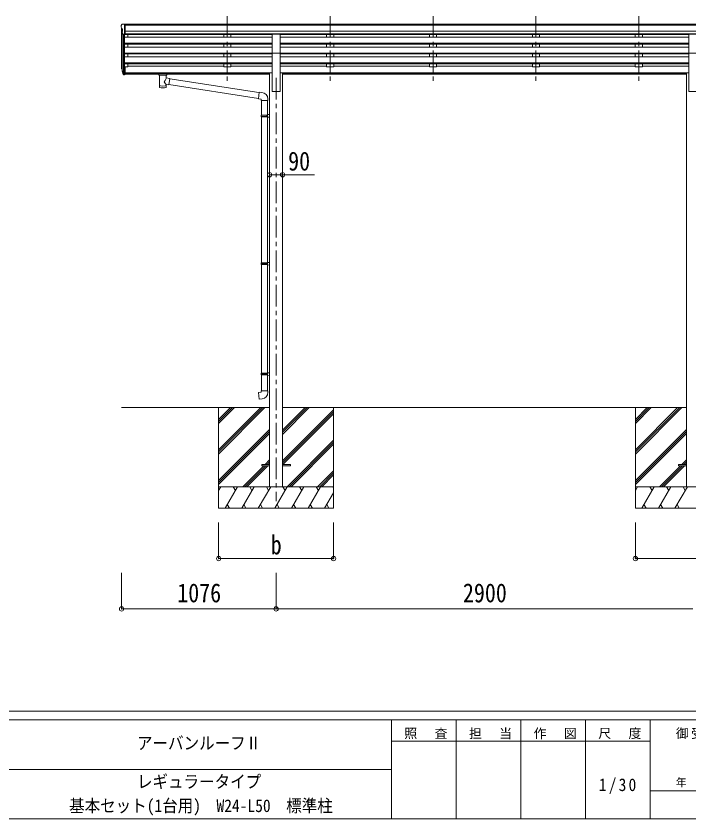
# Model space of a CAD drawing. Units: millimetres at full size, sheet at 1:30; some dimension numbers follow another scale. Extents: x -8432 to 8432, y -5820 to 5820.
# Drawn here: x 89 to 4772, y -5820 to -234 of the extents above; entities that cross this region are included whole.
import ezdxf
from ezdxf.enums import TextEntityAlignment as Align

# ---------------------------------------------------------------- set-up
doc = ezdxf.new("R2010")
doc.units = ezdxf.units.MM
doc.header["$LTSCALE"] = 30
doc.header["$PDMODE"] = 32
doc.header["$PDSIZE"] = 30
doc.linetypes.add('CHAIN1', pattern=[8, 5, -1, 1, -1])
for name, color, linetype, lineweight in [('0-0_0', 7, 'Continuous', 9), ('0-1_本体', 5, 'CHAIN1', 9), ('0-3_ELV2', 4, 'Continuous', 9), ('0-6_OTH_LINE', 6, 'Continuous', 9), ('0-9_OUTLINE', 7, 'Continuous', 9), ('F-0_240', 7, 'Continuous', 9)]:
    doc.layers.add(name, color=color, linetype=linetype, lineweight=lineweight)
doc.styles.add('ＭＳ ゴシック', font='')
doc.styles.get('ＭＳ ゴシック').set_extended_font_data('MS Gothic')

msp = doc.modelspace()

# ---------------------------------------------------------------- linework, layer by layer
at = {"layer": '0-0_0'}
for p, q in [((823.36, -2958.62), (1854.16, -2958.62)), ((1499.36, -2958.62), (1499.36, -3658.62)), ((1499.36, -3252.8), (1793.54, -2958.62)), ((1499.36, -3266.94), (1807.69, -2958.62)), ((1499.36, -3281.08), (1821.83, -2958.62)), ((1499.36, -3068.95), (1609.7, -2958.62)), ((1499.36, -3054.81), (1595.55, -2958.62)), ((1499.36, -3040.67), (1581.41, -2958.62)), ((1944.56, -2958.62), (4754.16, -2958.62)), ((1944.56, -3144.25), (2130.2, -2958.62)), ((1944.56, -3130.11), (2116.05, -2958.62)), ((1944.56, -3115.97), (2101.91, -2958.62)), ((2299.36, -2958.62), (2299.36, -3658.62)), ((4399.36, -2958.62), (4399.36, -3658.62)), ((4399.36, -3252.8), (4693.54, -2958.62)), ((4399.36, -3266.94), (4707.69, -2958.62)), ((4399.36, -3281.08), (4721.83, -2958.62)), ((4399.36, -3068.95), (4509.7, -2958.62)), ((4399.36, -3054.81), (4495.55, -2958.62)), ((4399.36, -3040.67), (4481.41, -2958.62)), ((1944.56, -3328.1), (2299.36, -2973.3)), ((1944.56, -3342.24), (2299.36, -2987.45)), ((1946.82, -3354.12), (2299.36, -3001.59)), ((1499.36, -3464.93), (1854.16, -3110.13)), ((1499.36, -3479.07), (1854.16, -3124.28)), ((4399.36, -3464.93), (4754.16, -3110.13)), ((4399.36, -3479.07), (4754.16, -3124.28)), ((1499.36, -3493.22), (1854.16, -3138.42)), ((4399.36, -3493.22), (4754.16, -3138.42)), ((1976.17, -3508.62), (2299.36, -3185.43)), ((1990.31, -3508.62), (2299.36, -3199.58)), ((2004.46, -3508.62), (2299.36, -3213.72)), ((1822.31, -3354.12), (1854.16, -3322.27)), ((1836.45, -3354.12), (1854.16, -3336.41)), ((1850.59, -3354.12), (1854.16, -3350.55)), ((4722.31, -3354.12), (4754.16, -3322.27)), ((4736.45, -3354.12), (4754.16, -3336.41)), ((4750.59, -3354.12), (4754.16, -3350.55)), ((1667.8, -3508.62), (1813.31, -3363.12)), ((1681.95, -3508.62), (1827.45, -3363.12)), ((1696.09, -3508.62), (1841.59, -3363.12)), ((2188.3, -3508.62), (2299.36, -3397.57)), ((4567.8, -3508.62), (4713.31, -3363.12)), ((4581.95, -3508.62), (4727.45, -3363.12)), ((4596.09, -3508.62), (4741.59, -3363.12)), ((2202.45, -3508.62), (2299.36, -3411.71)), ((2216.59, -3508.62), (2299.36, -3425.85)), ((2299.36, -3508.62), (1499.36, -3508.62)), ((1499.36, -3536.13), (1515.24, -3508.62)), ((1544.11, -3658.62), (1630.71, -3508.62)), ((1615.71, -3534.6), (1600.71, -3508.62)), ((1659.58, -3658.62), (1746.18, -3508.62)), ((1731.18, -3534.61), (1716.18, -3508.62)), ((1775.05, -3658.62), (1861.65, -3508.62)), ((1846.65, -3534.61), (1831.65, -3508.62)), ((1890.52, -3658.62), (1977.12, -3508.62)), ((1962.12, -3534.6), (1947.12, -3508.62)), ((2005.99, -3658.62), (2092.59, -3508.62)), ((2077.59, -3534.6), (2062.59, -3508.62)), ((2121.46, -3658.62), (2208.06, -3508.62)), ((2178.06, -3508.62), (2193.06, -3534.6)), ((2293.53, -3508.62), (2299.36, -3518.72)), ((5199.36, -3508.62), (4399.36, -3508.62)), ((4399.36, -3536.13), (4415.24, -3508.62)), ((4444.11, -3658.62), (4530.71, -3508.62)), ((4515.71, -3534.6), (4500.71, -3508.62)), ((4559.58, -3658.62), (4646.18, -3508.62)), ((4631.18, -3534.61), (4616.18, -3508.62)), ((4675.05, -3658.62), (4761.65, -3508.62)), ((4746.65, -3534.61), (4731.65, -3508.62)), ((2236.93, -3658.62), (2299.36, -3550.49)), ((1499.36, -3658.62), (2299.36, -3658.62)), ((1559.11, -3632.64), (1574.11, -3658.62)), ((1674.58, -3632.64), (1689.58, -3658.62)), ((1790.05, -3632.64), (1805.05, -3658.62)), ((1905.52, -3632.64), (1920.52, -3658.62)), ((2020.99, -3632.64), (2035.99, -3658.62)), ((2136.46, -3632.64), (2151.46, -3658.62)), ((2251.93, -3632.64), (2266.93, -3658.62)), ((4399.36, -3658.62), (5199.36, -3658.62)), ((4459.11, -3632.64), (4474.11, -3658.62)), ((4574.58, -3632.64), (4589.58, -3658.62)), ((4690.05, -3632.64), (4705.05, -3658.62))]:
    msp.add_line(p, q, dxfattribs=at)
at = {"layer": '0-1_本体'}
for p, q in [((1559.36, -234.22), (1559.36, -711.74)), ((1559.36, -234.22), (1559.36, -711.74)), ((2275.36, -234.22), (2275.36, -711.74)), ((2275.36, -234.22), (2275.36, -711.74)), ((2991.36, -234.22), (2991.36, -711.74)), ((2991.36, -234.22), (2991.36, -711.74)), ((3707.36, -234.22), (3707.36, -711.74)), ((3707.36, -234.22), (3707.36, -711.74)), ((4423.36, -234.22), (4423.36, -711.74)), ((4423.36, -234.22), (4423.36, -711.74)), ((1899.36, -665.06), (1899.36, -3608.62))]:
    msp.add_line(p, q, dxfattribs=at)
at = {"layer": '0-3_ELV2'}
for p, q in [((821.36, -299.34), (821.36, -299.97)), ((823.36, -320.54), (823.36, -586.98)), ((823.9, -321.15), (829.21, -324.22)), ((828.27, -290.53), (824.21, -296.34)), ((831.36, -289.97), (829.03, -290.11)), ((829.36, -324.48), (829.36, -340.76)), ((831.36, -289.97), (849.86, -289.97)), ((843.36, -362.95), (843.36, -289.97)), ((849.86, -289.97), (859.86, -290.05)), ((849.86, -361.95), (849.86, -289.97)), ((5848.86, -291.57), (849.86, -291.57)), ((5848.86, -296.79), (849.86, -296.79)), ((859.86, -291.57), (859.86, -290.05)), ((835.74, -361.14), (826.74, -345.54)), ((828.34, -348.31), (828.34, -613.69)), ((837.36, -362.48), (837.36, -632.12)), ((843.36, -362.95), (838.15, -362.63)), ((849.86, -361.95), (843.36, -361.95)), ((843.36, -362.95), (843.36, -587.35)), ((843.36, -381.87), (1871.86, -381.87)), ((5848.86, -340.32), (849.86, -340.32)), ((5848.86, -358.17), (849.86, -358.17)), ((1871.86, -361.42), (849.86, -361.42)), ((868.36, -361.42), (868.36, -381.87)), ((1534.36, -361.42), (1534.36, -381.87)), ((1584.36, -361.42), (1584.36, -381.87)), ((1871.86, -492.39), (1871.86, -360.6)), ((1871.86, -360.6), (1926.86, -360.6)), ((1926.86, -492.39), (1926.86, -360.6)), ((4771.86, -361.42), (1926.86, -361.42)), ((4771.86, -381.87), (1926.86, -381.87)), ((2250.36, -361.42), (2250.36, -381.87)), ((2300.36, -361.42), (2300.36, -381.87)), ((2966.36, -361.42), (2966.36, -381.87)), ((3016.36, -361.42), (3016.36, -381.87)), ((3682.36, -361.42), (3682.36, -381.87)), ((3732.36, -361.42), (3732.36, -381.87)), ((4398.36, -361.42), (4398.36, -381.87)), ((4448.36, -361.42), (4448.36, -381.87)), ((4771.86, -492.39), (4771.86, -360.6)), ((4771.86, -360.6), (4826.86, -360.6)), ((843.36, -423.75), (1871.86, -423.75)), ((843.36, -425.24), (1871.86, -425.24)), ((843.36, -429.56), (1871.86, -429.56)), ((868.36, -429.56), (868.36, -450.36)), ((1534.36, -429.56), (1534.36, -450.36)), ((1584.36, -429.56), (1584.36, -450.36)), ((4771.86, -423.75), (1926.86, -423.75)), ((4771.86, -425.24), (1926.86, -425.24)), ((4771.86, -429.56), (1926.86, -429.56)), ((2250.36, -429.56), (2250.36, -450.36)), ((2300.36, -429.56), (2300.36, -450.36)), ((2966.36, -429.56), (2966.36, -450.36)), ((3016.36, -429.56), (3016.36, -450.36)), ((3682.36, -429.56), (3682.36, -450.36)), ((3732.36, -429.56), (3732.36, -450.36)), ((4398.36, -429.56), (4398.36, -450.36)), ((4448.36, -429.56), (4448.36, -450.36)), ((843.36, -450.36), (1871.86, -450.36)), ((843.36, -492.24), (1871.86, -492.24)), ((843.36, -493.74), (1871.86, -493.74)), ((843.36, -498.05), (1871.86, -498.05)), ((868.36, -518.85), (868.36, -498.05)), ((1534.36, -498.05), (1534.36, -518.85)), ((1584.36, -498.05), (1584.36, -518.85)), ((1871.86, -492.39), (1871.86, -758.62)), ((1871.86, -492.39), (1926.86, -492.39)), ((4771.86, -450.36), (1926.86, -450.36)), ((4771.86, -492.24), (1926.86, -492.24)), ((1926.86, -492.39), (1926.86, -758.62)), ((4771.86, -493.74), (1926.86, -493.74)), ((4771.86, -498.05), (1926.86, -498.05)), ((2250.36, -498.05), (2250.36, -518.85)), ((2300.36, -498.05), (2300.36, -518.85)), ((2966.36, -498.05), (2966.36, -518.85)), ((3016.36, -498.05), (3016.36, -518.85)), ((3682.36, -498.05), (3682.36, -518.85)), ((3732.36, -498.05), (3732.36, -518.85)), ((4398.36, -498.05), (4398.36, -518.85)), ((4448.36, -498.05), (4448.36, -518.85)), ((4771.86, -492.39), (4771.86, -758.62)), ((4771.86, -492.39), (4826.86, -492.39)), ((843.36, -518.85), (1871.86, -518.85)), ((4771.86, -518.85), (1926.86, -518.85)), ((824.46, -601.54), (828.34, -609.48)), ((825.06, -600.16), (828.34, -607.22)), ((826.77, -612.81), (827.11, -617.22)), ((843.36, -560.73), (1871.86, -560.73)), ((843.36, -562.23), (1871.86, -562.23)), ((843.36, -566.55), (1871.86, -566.55)), ((843.36, -587.35), (843.36, -642.12)), ((849.86, -587.35), (843.36, -587.35)), ((849.86, -587.35), (849.86, -641.38)), ((868.36, -587.98), (849.86, -587.98)), ((868.36, -566.55), (868.36, -587.98)), ((868.36, -583.04), (1534.36, -583.04)), ((1534.36, -566.55), (1534.36, -587.98)), ((1584.36, -587.98), (1534.36, -587.98)), ((1584.36, -566.55), (1584.36, -587.98)), ((1584.36, -583.04), (1871.86, -583.04)), ((4771.86, -560.73), (1926.86, -560.73)), ((4771.86, -562.23), (1926.86, -562.23)), ((4771.86, -566.55), (1926.86, -566.55)), ((2250.36, -583.04), (1926.86, -583.04)), ((2250.36, -566.55), (2250.36, -587.98)), ((2300.36, -587.98), (2250.36, -587.98)), ((2300.36, -566.55), (2300.36, -587.98)), ((2966.36, -583.04), (2300.36, -583.04)), ((2966.36, -566.55), (2966.36, -587.98)), ((3016.36, -587.98), (2966.36, -587.98)), ((3016.36, -566.55), (3016.36, -587.98)), ((3682.36, -583.04), (3016.36, -583.04)), ((3682.36, -566.55), (3682.36, -587.98)), ((3732.36, -587.98), (3682.36, -587.98)), ((3732.36, -566.55), (3732.36, -587.98)), ((4398.36, -583.04), (3732.36, -583.04)), ((4398.36, -566.55), (4398.36, -587.98)), ((4448.36, -587.98), (4398.36, -587.98)), ((4448.36, -566.55), (4448.36, -587.98)), ((4771.86, -583.04), (4448.36, -583.04)), ((827.11, -617.22), (835.92, -640.76)), ((827.73, -616.65), (835.92, -632.83)), ((836.93, -631.7), (829.17, -616.3)), ((843.36, -632.38), (838.23, -632.38)), ((843.36, -634.19), (838.52, -634.19)), ((843.36, -642.12), (838.52, -642.12)), ((849.86, -627.48), (843.36, -627.48)), ((849.86, -632.36), (843.36, -632.36)), ((849.86, -641.38), (843.36, -641.38)), ((849.86, -630.05), (1854.16, -630.05)), ((849.86, -631.45), (1854.16, -631.45)), ((1083.86, -639.14), (849.86, -639.14)), ((1854.16, -639.14), (1137.86, -639.14)), ((1854.16, -629.62), (1854.16, -3508.62)), ((1854.16, -629.62), (1871.86, -629.62)), ((1944.56, -629.62), (1926.86, -629.62)), ((1944.56, -629.62), (1944.56, -3508.62)), ((4754.16, -630.05), (1944.56, -630.05)), ((4754.16, -631.45), (1944.56, -631.45)), ((4754.16, -639.14), (1944.56, -639.14)), ((4754.16, -629.62), (4754.16, -3508.63)), ((4754.16, -629.62), (4771.86, -629.62)), ((1871.86, -758.62), (1926.86, -758.62)), ((4771.86, -758.62), (4826.86, -758.62)), ((1799.36, -3354.12), (1799.36, -3363.12)), ((1799.36, -3354.12), (1854.16, -3354.12)), ((1799.36, -3363.12), (1854.16, -3363.12)), ((1944.56, -3354.12), (1999.36, -3354.12)), ((1944.56, -3363.12), (1999.36, -3363.12)), ((1999.36, -3354.12), (1999.36, -3363.12)), ((4699.36, -3354.12), (4699.36, -3363.12)), ((4699.36, -3354.12), (4754.16, -3354.12)), ((4699.36, -3363.12), (4754.16, -3363.12))]:
    msp.add_line(p, q, dxfattribs=at)
for centre, radius, start, end in [((824.36, -299.34), 3, 93, 180), ((1023.36, -299.97), 202, 180, 184.94904), ((828.27, -316.78), 6.18, 185.7035, 224.99897), ((829.09, -291.11), 1, 93.5, 145), ((829.06, -324.48), 0.3, 0, 60), ((829.34, -344.04), 3, 94.7167, 210), ((829.06, -340.76), 0.3, 274.7167, 0), ((838.34, -359.64), 3, 210, 266.5), ((852.55, -592.42), 29.53, 186.50806, 197.98144), ((853.95, -590.66), 30.41, 187.1552, 198.19734)]:
    msp.add_arc(centre, radius, start, end, dxfattribs=at)
for centre, major_axis, ratio, start_param, end_param in [((912.02, -592.85), (-89.06, 1.43), 0.57596, 6.1962358, 6.3678173), ((911.23, -586.18), (87.93, 4.42), 0.541684, 3.0659337, 3.2228513), ((828.08, -612.81), (1.3, 0), 0.90356, 1.3700892, 3.347195), ((914, -596.62), (-89.07, 0), 0.90356, 0.2056023, 0.2515348), ((913.28, -592.76), (-88.05, 0), 0.90356, 0.2662965, 0.3003836), ((838.52, -631.48), (-3, 0), 0.90356, 0.5235988, 1.5707963), ((838.52, -639.41), (3, 0), 0.90356, 3.6651914, 4.712389), ((838.23, -631.02), (-1.5, 0), 0.90356, 0.5235988, 1.5707963)]:
    msp.add_ellipse(centre, major_axis=major_axis, ratio=ratio, start_param=start_param, end_param=end_param, dxfattribs=at)
at = {"layer": '0-6_OTH_LINE'}
for p, q in [((1854.16, -1338.18), (1944.56, -1338.18)), ((1499.36, -4008.62), (1499.36, -3758.64)), ((2299.36, -4008.62), (2299.36, -3758.64)), ((4399.36, -4008.62), (4399.36, -3758.64)), ((1499.36, -4008.62), (2299.36, -4008.62)), ((4399.36, -4008.62), (5199.36, -4008.62)), ((823.36, -4358.62), (823.36, -4108.62)), ((1899.36, -4358.62), (1899.36, -4108.62)), ((1899.36, -4358.62), (823.36, -4358.62)), ((4799.36, -4358.62), (1899.36, -4358.62))]:
    msp.add_line(p, q, dxfattribs=at)
at = {"layer": '0-6_OTH_LINE', "lineweight": 18}
msp.add_line((1944.56, -1338.18), (2166.51, -1338.18), dxfattribs=at)
at = {"layer": '0-6_OTH_LINE'}
for p in [(1854.16, -1338.18), (1944.56, -1338.18), (1499.36, -4008.62), (2299.36, -4008.62), (4399.36, -4008.62), (823.36, -4358.62), (1899.36, -4358.62)]:
    msp.add_point(p, dxfattribs=at)
at = {"layer": '0-9_OUTLINE'}
for p, q in [((1067.36, -632.22), (1067.36, -637.98)), ((1069.36, -631.56), (1152.36, -631.56)), ((1069.36, -633.74), (1152.36, -633.74)), ((1069.36, -638.65), (1083.86, -638.65)), ((1083.86, -644.29), (1083.86, -637.74)), ((1087.96, -645.21), (1087.95, -730.65)), ((1133.76, -663.96), (1133.76, -645.21)), ((1158.98, -667.86), (1133.76, -663.95)), ((1137.86, -644.29), (1137.86, -637.74)), ((1137.86, -638.65), (1152.36, -638.65)), ((1158.98, -667.86), (1151.96, -713.12)), ((1154.36, -632.22), (1154.36, -637.98)), ((1779.98, -766.26), (1158.67, -669.88)), ((1133.78, -730.65), (1133.76, -709.98)), ((1133.76, -710.3), (1151.96, -713.12)), ((1776.31, -808.2), (1152.23, -711.38)), ((1800.98, -766.22), (1780.14, -764.4)), ((1796.05, -821.97), (1842.05, -821.97)), ((1798.16, -821.97), (1798.16, -922.69)), ((1840.16, -821.97), (1840.16, -920.13)), ((1842.05, -821.97), (1842.05, -811.05)), ((1796.16, -924.69), (1797.16, -922.69)), ((1796.16, -924.69), (1840.16, -924.69)), ((1796.16, -924.69), (1796.16, -932.69)), ((1796.16, -932.69), (1840.16, -932.69)), ((1796.16, -932.69), (1797.16, -934.69)), ((1797.16, -922.69), (1840.16, -922.69)), ((1797.16, -934.69), (1840.16, -934.69)), ((1798.16, -934.69), (1798.16, -1951.38)), ((1835.69, -924.69), (1835.26, -922.69)), ((1838.16, -920.19), (1854.16, -919.72)), ((1838.16, -922.19), (1838.16, -920.19)), ((1838.16, -922.19), (1840.16, -922.19)), ((1838.16, -937.19), (1838.16, -935.19)), ((1838.16, -937.19), (1854.16, -937.66)), ((1840.16, -937.25), (1840.16, -1948.82)), ((1854.16, -919.72), (1854.16, -937.66)), ((1796.16, -1953.38), (1797.16, -1951.38)), ((1796.16, -1953.38), (1840.16, -1953.38)), ((1796.16, -1953.38), (1796.16, -1961.38)), ((1797.16, -1951.38), (1840.16, -1951.38)), ((1835.69, -1953.38), (1835.26, -1951.38)), ((1838.16, -1948.88), (1854.16, -1948.41)), ((1838.16, -1950.88), (1838.16, -1948.88)), ((1838.16, -1950.88), (1840.16, -1950.88)), ((1854.16, -1948.41), (1854.16, -1966.35)), ((1796.16, -1961.38), (1840.16, -1961.38)), ((1796.16, -1961.38), (1797.16, -1963.38)), ((1797.16, -1963.38), (1840.16, -1963.38)), ((1798.16, -1963.38), (1798.16, -2719.07)), ((1838.16, -1965.88), (1838.16, -1963.88)), ((1838.16, -1965.88), (1854.16, -1966.35)), ((1840.16, -1965.94), (1840.16, -2716.51)), ((1796.16, -2721.07), (1797.16, -2719.07)), ((1796.16, -2721.07), (1840.16, -2721.07)), ((1796.16, -2721.07), (1796.16, -2729.07)), ((1796.16, -2729.07), (1840.16, -2729.07)), ((1796.16, -2729.07), (1797.16, -2731.07)), ((1797.16, -2719.07), (1840.16, -2719.07)), ((1797.16, -2731.07), (1840.16, -2731.07)), ((1798.16, -2731.07), (1798.16, -2841.07)), ((1835.69, -2721.07), (1835.26, -2719.07)), ((1838.16, -2716.57), (1854.16, -2716.1)), ((1838.16, -2718.57), (1838.16, -2716.57)), ((1838.16, -2718.57), (1840.16, -2718.57)), ((1838.16, -2733.57), (1838.16, -2731.57)), ((1838.16, -2733.57), (1854.16, -2734.04)), ((1840.16, -2733.63), (1840.16, -2841.07)), ((1854.16, -2716.1), (1854.16, -2734.04)), ((1796.16, -2841.07), (1842.16, -2841.07)), ((1796.16, -2851.07), (1796.16, -2841.07)), ((1842.16, -2841.07), (1842.16, -2851.98))]:
    msp.add_line(p, q, dxfattribs=at)
for points in [[(1067.36, -632.22), (1067.4, -632.03), (1067.48, -631.89), (1067.58, -631.8), (1067.68, -631.74), (1067.8, -631.69), (1068.1, -631.63), (1068.59, -631.58), (1069.13, -631.56), (1069.36, -631.56)], [(1067.36, -637.98), (1067.4, -638.18), (1067.48, -638.32), (1067.58, -638.41), (1067.68, -638.47), (1067.8, -638.52), (1068.1, -638.58), (1068.59, -638.62), (1069.13, -638.64), (1069.36, -638.65)], [(1152.36, -631.56), (1152.72, -631.56), (1153.25, -631.59), (1153.7, -631.64), (1154, -631.72), (1154.17, -631.82), (1154.29, -631.96), (1154.36, -632.14), (1154.36, -632.22)], [(1152.36, -638.65), (1152.72, -638.64), (1153.25, -638.62), (1153.7, -638.57), (1154, -638.49), (1154.17, -638.39), (1154.29, -638.25), (1154.36, -638.07), (1154.36, -637.98)], [(1780.14, -764.4), (1776.13, -810.23), (1796.05, -811.97), (1796.05, -821.97)], [(1835.69, -924.69), (1835.69, -932.69), (1835.26, -934.69)], [(1838.16, -935.19), (1840.16, -935.19), (1840.16, -922.19)], [(1835.69, -1953.38), (1835.69, -1961.38), (1835.26, -1963.38)], [(1838.16, -1963.88), (1840.16, -1963.88), (1840.16, -1950.88)], [(1835.69, -2721.07), (1835.69, -2729.07), (1835.26, -2731.07)], [(1838.16, -2731.57), (1840.16, -2731.57), (1840.16, -2718.57)], [(1801.09, -2896.81), (1780.25, -2898.63), (1776.24, -2852.81), (1796.16, -2851.07)]]:
    msp.add_lwpolyline(points, dxfattribs=at)
for centre, start, end in [((1797.05, -811.05), 0, 85), ((1797.16, -2851.98), 275, 0)]:
    msp.add_arc(centre, 45, start, end, dxfattribs=at)
for centre, major_axis, ratio, start_param, end_param in [((1069.36, -633.96), (2, 0), 0.109601, 3.1415927, 4.712389), ((1110.86, -644.21), (27.06, 0), 0.069685, 3.1415927, 6.2831853), ((1110.86, -637.74), (27, 0), 0.070066, 6.2831853, 9.424778), ((1110.86, -690.49), (-22.81, -26.62), 0.234429, 1.6855472, 3.1268519), ((1121.86, -641.73), (16, 0), 0.361356, 6.2636979, 6.2831853), ((1152.36, -633.96), (2, 0), 0.109601, 4.712389, 6.2831853), ((1110.86, -718.21), (22.91, 0), 0.122865, 3.1415927, 6.2831853), ((1113.41, -687.84), (20.32, -22.25), 0.045535, 0.0389954, 1.3075346), ((1110.86, -730.65), (22.92, 0), 0.101955, 3.1415499, 6.2833984)]:
    msp.add_ellipse(centre, major_axis=major_axis, ratio=ratio, start_param=start_param, end_param=end_param, dxfattribs=at)
at = {"layer": 'F-0_240', "color": 5}
for p, q in [((-8432.06, -5070), (8007.94, -5070)), ((-8432.06, -5130), (5341.19, -5130)), ((2701.18, -5130), (2701.18, -5820)), ((3151.18, -5130), (3151.18, -5820)), ((3601.18, -5130), (3601.18, -5820)), ((4051.18, -5130), (4051.18, -5820)), ((4501.18, -5130), (4501.18, -5820)), ((2701.18, -5280), (4501.18, -5280)), ((-3448.82, -5475), (2701.18, -5475)), ((4501.18, -5625), (5341.19, -5625)), ((-8432.06, -5820), (8007.94, -5820))]:
    msp.add_line(p, q, dxfattribs=at)

# ---------------------------------------------------------------- texts
at = {"layer": '0-6_OTH_LINE', "color": 7, "style": 'ＭＳ ゴシック', "width": 0.85}
for s, p in [('90', (1983.06, -1348.75)), ('b', (1861.86, -4018.62)), ('1076', (1211.36, -4352.62)), ('2900', (3199.36, -4352.62))]:
    msp.add_text(s, height=132, dxfattribs=at).set_placement(p, align=Align.BOTTOM_LEFT)
at = {"layer": 'F-0_240', "style": 'ＭＳ ゴシック', "width": 0.9}
for s, p in [('アーバンルーフⅡ', (931.18, -5362.5)), ('レギュラータイプ', (931.18, -5630.88)), ('基本セット(1台用)\u3000W24-L50\u3000標準柱', (458.68, -5798.5))]:
    msp.add_text(s, height=87.98, dxfattribs=at).set_placement(p, align=Align.BOTTOM_LEFT)
at = {"layer": 'F-0_240', "style": 'ＭＳ ゴシック'}
msp.add_text('年\u3000\u3000月\u3000\u3000日', height=54.99, dxfattribs=at).set_placement((4681.19, -5610), align=Align.BOTTOM_LEFT)
at = {"layer": 'F-0_240', "attachment_point": 7, "style": 'ＭＳ ゴシック'}
for s, insert, char_height in [('\\T1.17;照\u3000査', (2791.19, -5265), 65.98), ('\\T1.17;担\u3000当', (3241.19, -5265), 65.98), ('\\T1.17;作\u3000図', (3691.18, -5265), 65.98), ('\\T1.17;尺\u3000度', (4141.19, -5265), 65.98), ('\\T1.17;御受領印', (4681.18, -5265), 65.98), ('\\T1.28;\\W0.9;1/30', (4144.93, -5647.5), 87.98)]:
    msp.add_mtext(s, dxfattribs=dict(at, insert=insert, char_height=char_height))

doc.saveas('drawing.dxf')
